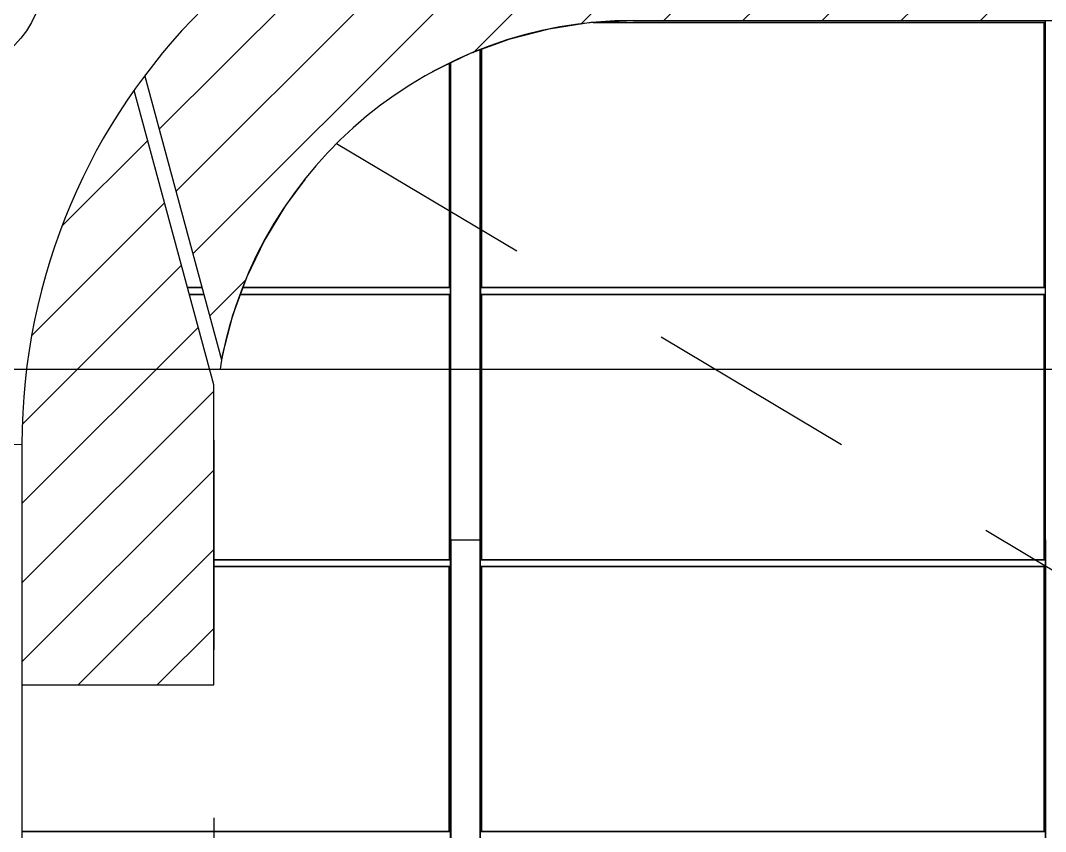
# Model space of a CAD drawing. Header units: metres. Extents: x -227.9 to -140, y 37.9 to 92.1.
# Drawn here: x -205.784 to -202.123, y 72.215 to 75.114 of the extents above; entities that cross this region are included whole.
import ezdxf

# ---------------------------------------------------------------- set-up
doc = ezdxf.new("R2010")
doc.units = ezdxf.units.M
doc.linetypes.add('Dash Dot 3_16_', pattern=[0.007938, 0.004763, -0.001587, 0, -0.001587])
doc.linetypes.add('JIS_02_0.7', pattern=[1.35, 0.75, -0.6])
for name, color, linetype, lineweight in [('A-ANNO-DIMS', 7, 'Continuous', 9), ('A-ANNO-DIMS-100', 7, 'Continuous', 9), ('A-FLOR', 7, 'Continuous', 5), ('A-FLOR-PATT', 7, 'Continuous', 5), ('A-GENM', 7, 'Continuous', 5), ('A-ROOF', 7, 'Continuous', 5), ('S-BEAM', 7, 'Continuous', 5), ('S-GRID-IDEN', 7, 'Continuous', 9)]:
    doc.layers.add(name, color=color, linetype=linetype, lineweight=lineweight)
doc.layers.add('A-DETL', color=94, linetype='Continuous', lineweight=5, true_color=0x00a600)
doc.layers.add('G-IMPT', color=8, linetype='Continuous', lineweight=5, true_color=0x808080)
doc.styles.add('RomanD_B', font='', dxfattribs={"height": 0.2})
doc.styles.get('RomanD_B').set_extended_font_data('RomanD', bold=True)
doc.dimstyles.new('LAG-Romans_0_2', dxfattribs={"dimscale": 0.3048, "dimtxt": 0.200715, "dimasz": 0.492126, "dimexe": 0.787402, "dimexo": 0.0625, "dimgap": 0, "dimtad": 1, "dimrnd": 0.01, "dimzin": 0, "dimdsep": 46, "dimtxsty": 'RomanD_B', "dimblk1": 'OBLIQUE', "dimblk2": 'OBLIQUE', "dimsah": 1, "dimcen": 0.09, "dimdle": 0.656168, "dimazin": 0, "dimtfac": 1, "dimtdec": 4, "dimtix": 1, "dimtmove": 0, "dimatfit": 3, "dimfxl": 0.787402, "dimfxlon": 1, "dimtvp": 1, "dimtolj": 1, "dimtzin": 0, "dimarcsym": 2})
pattern_1 = [(45, (0, 0), (-0.14142136, 0.14142136), [])]

# ---------------------------------------------------------------- blocks, each defined once
blk = doc.blocks.new('LAG-B1020-CADRE STRUCTURELLE-PATIO - MUC-PATIO_skp_78-11715551-MUC-LAG-PRO-PLA-ARC-TZN-N02-AG02Ec-Cote')
at = {"layer": 'G-IMPT', "color": 7}
for p, q in [((2.3011, 6.9215), (3.9121, 6.9215)), ((2.3011, 6.9215), (3.9121, 6.9215)), ((3.9121, 5.9743), (3.9121, 6.9215)), ((3.9121, 5.9743), (3.9121, 6.9215)), ((1.901, 6.8263), (1.901, 5.9743)), ((1.901, 5.9743), (1.901, 6.8263)), ((1.7871, 5.9743), (1.7871, 6.7763)), ((1.7871, 5.9743), (1.7871, 6.7763)), ((0.8579, 5.9499), (0.9097, 5.9499)), ((0.8579, 5.9499), (0.9097, 5.9499)), ((1.0398, 5.9499), (1.7871, 5.9499)), ((1.0398, 5.9499), (1.7871, 5.9499)), ((1.7871, 5.0015), (1.7871, 5.9499)), ((1.7871, 5.0015), (1.7871, 5.9499)), ((1.901, 5.9499), (1.901, 5.0015)), ((1.901, 5.9499), (3.9121, 5.9499)), ((1.901, 5.9499), (3.9121, 5.9499)), ((1.901, 5.0015), (1.901, 5.9499)), ((3.9121, 5.0015), (3.9121, 5.9499)), ((3.9121, 5.0015), (3.9121, 5.9499)), ((0.9452, 4.9771), (1.7865, 4.9771)), ((0.9452, 4.9771), (1.7865, 4.9771)), ((1.7865, 4.0299), (1.7865, 4.9771)), ((1.7865, 4.0299), (1.7865, 4.9771)), ((1.901, 4.9771), (1.901, 4.0299)), ((1.901, 4.9771), (3.9121, 4.9771)), ((1.901, 4.9771), (3.9121, 4.9771)), ((1.901, 4.0299), (1.901, 4.9771)), ((3.9121, 4.0299), (3.9121, 4.9771)), ((3.9121, 4.0299), (3.9121, 4.9771))]:
    blk.add_line(p, q, dxfattribs=at)
blk = doc.blocks.new('LAG-B1020-CADRE STRUCTURELLE-PATIO - MUC-PATIO_skp_75-11715548-MUC-LAG-PRO-PLA-ARC-TZN-N02-AG02Ec-Cote')
at = {"layer": 'G-IMPT', "color": 7}
for p, q in [((4.026, 5.195), (4.026, 7.0507)), ((4.026, 5.195), (4.026, 7.0507)), ((2.006, 6.9463), (2.006, 5.195)), ((2.006, 5.195), (2.006, 6.9463)), ((1.901, 5.195), (1.901, 6.9002)), ((1.901, 5.195), (1.901, 6.9002)), ((1.901, 5.195), (2.006, 5.195)), ((1.901, 2.2157), (1.901, 5.195)), ((1.901, 5.195), (1.901, 2.2157)), ((1.901, 5.195), (2.006, 5.195)), ((2.006, 2.2157), (2.006, 5.195)), ((2.006, 2.2157), (2.006, 5.195)), ((4.026, 2.2157), (4.026, 5.195)), ((4.026, 5.195), (4.026, 2.2157))]:
    blk.add_line(p, q, dxfattribs=at)
blk = doc.blocks.new('LAG-B1020-CADRE STRUCTURELLE-PATIO - MUC-PATIO_skp_74-11715547-MUC-LAG-PRO-PLA-ARC-TZN-N02-AG02Ec-Cote')
at = {"layer": 'G-IMPT', "color": 7}
for p, q in [((3.9321, 15.0869), (2.3211, 15.0869)), ((3.9321, 15.0869), (2.3211, 15.0869)), ((3.9321, 15.0869), (3.9321, 14.1396)), ((3.9321, 14.1396), (3.9321, 15.0869)), ((1.921, 14.9916), (1.921, 14.1396)), ((1.921, 14.1396), (1.921, 14.9916)), ((1.8071, 14.1396), (1.8071, 14.9416)), ((1.8071, 14.9416), (1.8071, 14.1396)), ((0.9231, 14.1396), (0.8713, 14.1396)), ((0.8713, 14.1396), (0.9231, 14.1396)), ((1.8115, 14.1396), (1.0682, 14.1396)), ((1.0682, 14.1396), (1.8115, 14.1396)), ((1.9177, 14.1396), (3.9365, 14.1396)), ((3.9365, 14.1396), (1.9177, 14.1396)), ((0.8779, 14.1153), (0.9297, 14.1153)), ((0.9297, 14.1153), (0.8779, 14.1153)), ((1.0598, 14.1153), (1.8071, 14.1153)), ((1.8071, 14.1153), (1.0598, 14.1153)), ((1.8071, 13.1668), (1.8071, 14.1153)), ((1.8071, 14.1153), (1.8071, 13.1668)), ((1.921, 14.1153), (1.921, 13.1668)), ((3.9321, 14.1153), (1.921, 14.1153)), ((3.9321, 14.1153), (1.921, 14.1153)), ((1.921, 13.1668), (1.921, 14.1153)), ((3.9321, 14.1153), (3.9321, 13.1668)), ((3.9321, 13.1668), (3.9321, 14.1153)), ((1.8115, 13.1668), (0.9652, 13.1668)), ((0.9652, 13.1668), (1.8115, 13.1668)), ((1.9177, 13.1668), (3.9365, 13.1668)), ((3.9365, 13.1668), (1.9177, 13.1668)), ((0.9652, 13.1425), (1.8071, 13.1425)), ((1.8071, 13.1425), (0.9652, 13.1425)), ((1.8071, 12.1952), (1.8071, 13.1425)), ((1.8071, 12.1952), (1.8071, 13.1425)), ((1.921, 13.1425), (1.921, 12.1952)), ((3.9321, 13.1425), (1.921, 13.1425)), ((3.9321, 13.1425), (1.921, 13.1425)), ((1.921, 12.1952), (1.921, 13.1425)), ((3.9321, 13.1425), (3.9321, 12.1952)), ((3.9321, 12.1952), (3.9321, 13.1425)), ((1.8115, 12.1952), (0.2802, 12.1952)), ((0.2802, 12.1952), (1.8115, 12.1952)), ((1.9177, 12.1952), (3.9365, 12.1952)), ((3.9365, 12.1952), (1.9177, 12.1952))]:
    blk.add_line(p, q, dxfattribs=at)
blk = doc.blocks.new('LAG-B1020-CADRE STRUCTURELLE-PATIO - MUC-PATIO_skp_2-11715475-MUC-LAG-PRO-PLA-ARC-TZN-N02-AG02Ec-Cote')
for name, p in [('LAG-B1020-CADRE STRUCTURELLE-PATIO - MUC-PATIO_skp_78-11715551-MUC-LAG-PRO-PLA-ARC-TZN-N02-AG02Ec-Cote', (0.2394, 8.352)), ('LAG-B1020-CADRE STRUCTURELLE-PATIO - MUC-PATIO_skp_74-11715547-MUC-LAG-PRO-PLA-ARC-TZN-N02-AG02Ec-Cote', (0.2194, 0.1866)), ('LAG-B1020-CADRE STRUCTURELLE-PATIO - MUC-PATIO_skp_75-11715548-MUC-LAG-PRO-PLA-ARC-TZN-N02-AG02Ec-Cote', (0.1299, 8.23))]:
    blk.add_blockref(name, p)
blk = doc.blocks.new('LAG-B1020-CADRE STRUCTURELLE-PATIO - LAG-LAG-B1020-CADRE STRUCTURELLE-PATIO-10510598-MUC-LAG-PRO-PLA-ARC-TZN-N02-AG02Ec-Cote')
blk.add_blockref('LAG-B1020-CADRE STRUCTURELLE-PATIO - MUC-PATIO_skp_2-11715475-MUC-LAG-PRO-PLA-ARC-TZN-N02-AG02Ec-Cote', (-12.7084, -8.23))
blk = doc.blocks.new('DIMBLOCK78-MUC-LAG-PRO-PLA-ARC-TZN-N02-AG02Ec-Cote')
at = {"layer": 'A-ANNO-DIMS-100', "transparency": 16777216}
for p, q in [((-206.5441, 73.6267), (-206.5441, 74.1067)), ((-180.5754, 73.6267), (-180.5754, 74.1067)), ((-206.7441, 73.8667), (-180.3754, 73.8667)), ((-206.5441, 73.8667), (-206.5441, 73.6267)), ((-180.5754, 73.8667), (-180.5754, 73.6267))]:
    blk.add_line(p, q, dxfattribs=at)
at = {"layer": 'A-ANNO-DIMS-100', "lineweight": 25, "transparency": 16777216}
for p, q in [((-206.5441, 73.8667), (-206.4691, 73.9417)), ((-180.5754, 73.8667), (-180.5004, 73.9417)), ((-206.5441, 73.8667), (-206.6191, 73.7917)), ((-180.5754, 73.8667), (-180.6504, 73.7917))]:
    blk.add_line(p, q, dxfattribs=at)
at = {"layer": 'A-ANNO-DIMS-100', "color": 0, "transparency": 16777216, "insert": (-193.9998, 74.1323), "char_height": 0.2, "width": 1.056069, "attachment_point": 1, "line_spacing_factor": 1.146391, "style": 'RomanD_B'}
blk.add_mtext('25.97', dxfattribs=at)
blk = doc.blocks.new('_Oblique')
at = {"color": 0, "linetype": 'ByBlock', "lineweight": -2}
blk.add_line((-0.5, -0.5), (0.5, 0.5), dxfattribs=at)
blk = doc.blocks.new('PATIO - CMS-PATIO-2083973-MUC-LAG-PRO-PLA-ARC-TZN-N02-AG02Ec-Cote')
at = {"layer": 'G-IMPT', "color": 7, "lineweight": 9}
for p, q in [((-10.1692, 7.0435), (-8.5569, 7.0435)), ((-10.1692, 7.0435), (-8.5569, 7.0435)), ((-8.5569, 7.0435), (-10.1692, 7.0435)), ((-8.5569, 7.0435), (-10.1692, 7.0435)), ((-8.5569, 7.0435), (-8.557, 6.0962)), ((-8.557, 6.0962), (-8.5569, 7.0435)), ((-8.5569, 6.0962), (-8.5569, 7.0435)), ((-8.5569, 6.0962), (-8.5569, 7.0435)), ((-10.5725, 6.9468), (-10.5725, 5.195)), ((-10.5725, 5.195), (-10.5725, 6.9468)), ((-10.568, 6.9487), (-10.568, 6.0962)), ((-10.568, 6.0962), (-10.568, 6.9487)), ((-10.568, 6.9487), (-10.568, 6.0962)), ((-10.568, 6.0962), (-10.568, 6.9487)), ((-10.682, 6.0962), (-10.682, 6.8988)), ((-10.682, 6.0962), (-10.682, 6.8988)), ((-10.682, 6.0962), (-10.682, 6.8988)), ((-10.682, 6.8988), (-10.682, 6.0962)), ((-10.6775, 5.195), (-10.6775, 6.9007)), ((-10.6775, 5.195), (-10.6775, 6.9007)), ((-11.5671, 6.0962), (-11.6189, 6.0962)), ((-11.6189, 6.0962), (-11.5671, 6.0962)), ((-10.6786, 6.0962), (-11.422, 6.0962)), ((-11.422, 6.0962), (-10.6786, 6.0962)), ((-10.5725, 6.0962), (-8.5536, 6.0962)), ((-8.5536, 6.0962), (-10.5725, 6.0962)), ((-11.6123, 6.0719), (-11.5605, 6.0719)), ((-11.6123, 6.0719), (-11.5605, 6.0719)), ((-11.6123, 6.0719), (-11.5605, 6.0719)), ((-11.5605, 6.0719), (-11.6123, 6.0719)), ((-11.4303, 6.0719), (-10.682, 6.0719)), ((-11.4303, 6.0719), (-10.682, 6.0719)), ((-11.4303, 6.0719), (-10.682, 6.0719)), ((-10.682, 6.0719), (-11.4303, 6.0719)), ((-10.682, 5.1234), (-10.682, 6.0719)), ((-10.682, 5.1234), (-10.682, 6.0719)), ((-10.682, 5.1234), (-10.682, 6.0719)), ((-10.682, 6.0719), (-10.682, 5.1234)), ((-10.5681, 6.0719), (-10.5681, 5.1234)), ((-10.5681, 6.0719), (-8.5569, 6.0719)), ((-10.5681, 6.0719), (-8.5569, 6.0719)), ((-10.5681, 5.1234), (-10.5681, 6.0719)), ((-10.5681, 6.0719), (-10.5681, 5.1234)), ((-8.5569, 6.0719), (-10.5681, 6.0719)), ((-8.5569, 6.0719), (-10.5681, 6.0719)), ((-10.5681, 5.1234), (-10.5681, 6.0719)), ((-8.5569, 6.0719), (-8.557, 5.1234)), ((-8.557, 5.1234), (-8.557, 6.0719)), ((-8.5569, 5.1234), (-8.5569, 6.0719)), ((-8.5569, 5.1234), (-8.5569, 6.0719)), ((-10.6775, 5.195), (-10.5725, 5.195)), ((-10.6775, 2.2157), (-10.6775, 5.195)), ((-10.6775, 5.195), (-10.6775, 2.2157)), ((-10.6775, 5.195), (-10.5725, 5.195)), ((-10.5725, 2.2157), (-10.5725, 5.195)), ((-10.5725, 2.2157), (-10.5725, 5.195)), ((-10.6786, 5.1234), (-11.525, 5.1234)), ((-11.525, 5.1234), (-10.6786, 5.1234)), ((-11.525, 5.0991), (-10.6825, 5.0991)), ((-11.525, 5.0991), (-10.6825, 5.0991)), ((-11.525, 5.0991), (-10.682, 5.0991)), ((-10.682, 5.0991), (-11.525, 5.0991)), ((-10.6825, 4.1518), (-10.6825, 5.0991)), ((-10.6825, 4.1518), (-10.6825, 5.0991)), ((-10.682, 4.1518), (-10.682, 5.0991)), ((-10.682, 4.1518), (-10.682, 5.0991)), ((-10.5725, 5.1234), (-8.5536, 5.1234)), ((-8.5536, 5.1234), (-10.5725, 5.1234)), ((-10.568, 5.0991), (-10.568, 4.1518)), ((-10.568, 5.0991), (-8.5569, 5.0991)), ((-10.568, 5.0991), (-8.5569, 5.0991)), ((-10.568, 4.1518), (-10.568, 5.0991)), ((-10.568, 5.0991), (-10.568, 4.1518)), ((-8.5569, 5.0991), (-10.568, 5.0991)), ((-8.5569, 5.0991), (-10.568, 5.0991)), ((-10.568, 4.1518), (-10.568, 5.0991)), ((-8.5569, 5.0991), (-8.557, 4.1518)), ((-8.557, 4.1518), (-8.5569, 5.0991)), ((-8.5569, 4.1518), (-8.5569, 5.0991)), ((-8.5569, 4.1518), (-8.5569, 5.0991))]:
    blk.add_line(p, q, dxfattribs=at)
blk = doc.blocks.new('Grid - CMS-SYMBOLE-QUADRILLAGE-1249333-MUC-LAG-PRO-PLA-ARC-TZN-N02-AG02Ec-Cote')
at = {"layer": 'S-GRID-IDEN', "color": 8, "linetype": 'Dash Dot 3_16_', "true_color": 0x808080}
blk.add_circle((0.000046, 0), 0.0035, dxfattribs=at)

msp = doc.modelspace()

# ---------------------------------------------------------------- hatches: boundary and pattern name
at = {"layer": 'A-FLOR-PATT', "lineweight": 9}
h = msp.add_hatch(dxfattribs=at)
h.set_pattern_fill('FP_7', color=256, style=0, pattern_type=2)
h.set_pattern_definition(pattern_1)
h.paths.add_polyline_path([(-181.3591, 72.7387), (-181.3597, 73.6135), (-181.367, 73.7779), (-181.3865, 73.9414), (-181.4183, 74.1031), (-181.4606, 74.2576), (-181.5154, 74.4118), (-181.5815, 74.5616), (-181.6586, 74.706), (-181.7462, 74.8444), (-181.844, 74.9758), (-181.9512, 75.0997), (-182.0674, 75.2152), (-182.1919, 75.3218), (-182.324, 75.4189), (-182.4629, 75.5058), (-182.608, 75.5821), (-182.7584, 75.6475), (-182.9132, 75.7014), (-183.0716, 75.7437), (-183.2327, 75.7741), (-183.3959, 75.7924), (-183.5653, 75.7985), (-203.5941, 75.798), (-203.7574, 75.7908), (-203.9198, 75.7715), (-204.0803, 75.7402), (-204.2382, 75.6971), (-204.3924, 75.6423), (-204.5422, 75.5762), (-204.6866, 75.4991), (-204.825, 75.4114), (-204.9565, 75.3137), (-205.0803, 75.2064), (-205.1959, 75.0902), (-205.3024, 74.9658), (-205.3405, 74.9142), (-205.0664, 73.9007), (-205.033, 74.037), (-204.9891, 74.1649), (-204.9327, 74.2905), (-204.8649, 74.4105), (-204.7864, 74.5237), (-204.6979, 74.6293), (-204.6, 74.7263), (-204.4937, 74.8138), (-204.3798, 74.8913), (-204.2592, 74.958), (-204.1331, 75.0134), (-204.0024, 75.0569), (-203.8682, 75.0883), (-203.7318, 75.1072), (-203.5941, 75.1135), (-183.5441, 75.1135), (-183.4134, 75.1078), (-183.2837, 75.0907), (-183.1559, 75.0624), (-183.0311, 75.0231), (-182.9102, 74.973), (-182.7941, 74.9126), (-182.6818, 74.8407), (-182.58, 74.7626), (-182.4835, 74.6742), (-182.3913, 74.5728), (-182.3154, 74.4739), (-182.2451, 74.3635), (-182.1847, 74.2474), (-182.1346, 74.1265), (-182.0952, 74.0017), (-182.0669, 73.874), (-182.0498, 73.7443), (-182.0441, 73.6135), (-182.0441, 72.7387), (-181.6068, 72.7387)])
h = msp.add_hatch(dxfattribs=at)
h.set_pattern_fill('FP_7', color=256, style=0, pattern_type=2)
h.set_pattern_definition(pattern_1)
h.paths.add_polyline_path([(-205.7791, 72.7387), (-205.0941, 72.7387), (-205.0941, 73.8118), (-205.3784, 74.8629), (-205.3995, 74.8337), (-205.4864, 74.6947), (-205.5627, 74.5497), (-205.6281, 74.3993), (-205.6821, 74.2445), (-205.7247, 74.0844), (-205.7558, 73.9153), (-205.773, 73.7618), (-205.7791, 73.5923), (-205.7791, 72.9654)])

# ---------------------------------------------------------------- linework, layer by layer
at = {"layer": 'A-DETL', "color": 7, "linetype": 'JIS_02_0.7'}
for p, q in [((-204.6554, 74.6739), (-182.4815, 61.4534)), ((-205.0941, 73.6135), (-205.0941, 62.5135))]:
    msp.add_line(p, q, dxfattribs=at)
for radius in [2.7, 1.5]:
    msp.add_arc((-203.5941, 73.6135), radius, 90, 180, dxfattribs=at)
at = {"layer": 'A-FLOR', "lineweight": 9}
for p, q in [((-203.5941, 75.1135), (-183.5441, 75.1135)), ((-205.3405, 74.9142), (-205.0664, 73.9007)), ((-205.0941, 73.8118), (-205.3784, 74.8629)), ((-205.0941, 72.7387), (-205.0941, 73.8118)), ((-205.7791, 72.7387), (-205.0941, 72.7387))]:
    msp.add_line(p, q, dxfattribs=at)
for centre, radius, start, end in [((-203.5941, 73.6272), 3, 136.375, 180), ((-203.5941, 73.6135), 1.5, 90, 168.962)]:
    msp.add_arc(centre, radius, start, end, dxfattribs=at)
at = {"layer": 'A-ROOF', "color": 9, "linetype": 'JIS_02_0.7', "true_color": 0xc0c0c0}
msp.add_line((-205.7791, 73.5985), (-206.5441, 73.5635), dxfattribs=at)
at = {"layer": 'A-ROOF'}
msp.add_line((-205.7791, 73.5985), (-205.7791, 62.5285), dxfattribs=at)
msp.add_arc((-203.5791, 73.5985), 2.2, 90, 180, dxfattribs=at)

# ---------------------------------------------------------------- block references
at = {"layer": 'A-GENM', "lineweight": 9}
msp.add_blockref('PATIO - CMS-PATIO-2083973-MUC-LAG-PRO-PLA-ARC-TZN-N02-AG02Ec-Cote', (-193.5691, 68.0628), dxfattribs=at)
at = {"layer": 'S-BEAM'}
msp.add_blockref('LAG-B1020-CADRE STRUCTURELLE-PATIO - LAG-LAG-B1020-CADRE STRUCTURELLE-PATIO-10510598-MUC-LAG-PRO-PLA-ARC-TZN-N02-AG02Ec-Cote', (-193.5703, 68.0628), dxfattribs=at)
at = {"layer": 'S-GRID-IDEN', "color": 8, "lineweight": 5, "true_color": 0x808080, "xscale": 99.99999999999991, "yscale": 99.99999999999991, "zscale": 99.99999999999991, "rotation": 180}
msp.add_blockref('Grid - CMS-SYMBOLE-QUADRILLAGE-1249333-MUC-LAG-PRO-PLA-ARC-TZN-N02-AG02Ec-Cote', (-206.0485, 75.2727), dxfattribs=at)

# ---------------------------------------------------------------- dimensions: what is measured, and where the dimension line sits
at = {"layer": 'A-ANNO-DIMS'}
dim = msp.add_linear_dim(base=(-180.5754, 73.8667), p1=(-206.5441, 73.6267), p2=(-180.5754, 73.6267), dimstyle='LAG-Romans_0_2', override={"dimpost": '<>', "dimfxl": 25.96875}, dxfattribs=at)
dim.commit()
dim.dimension.update_dxf_attribs({"geometry": 'DIMBLOCK78-MUC-LAG-PRO-PLA-ARC-TZN-N02-AG02Ec-Cote', "text_midpoint": (-193.5598, 73.9667)})

doc.saveas('drawing.dxf')
